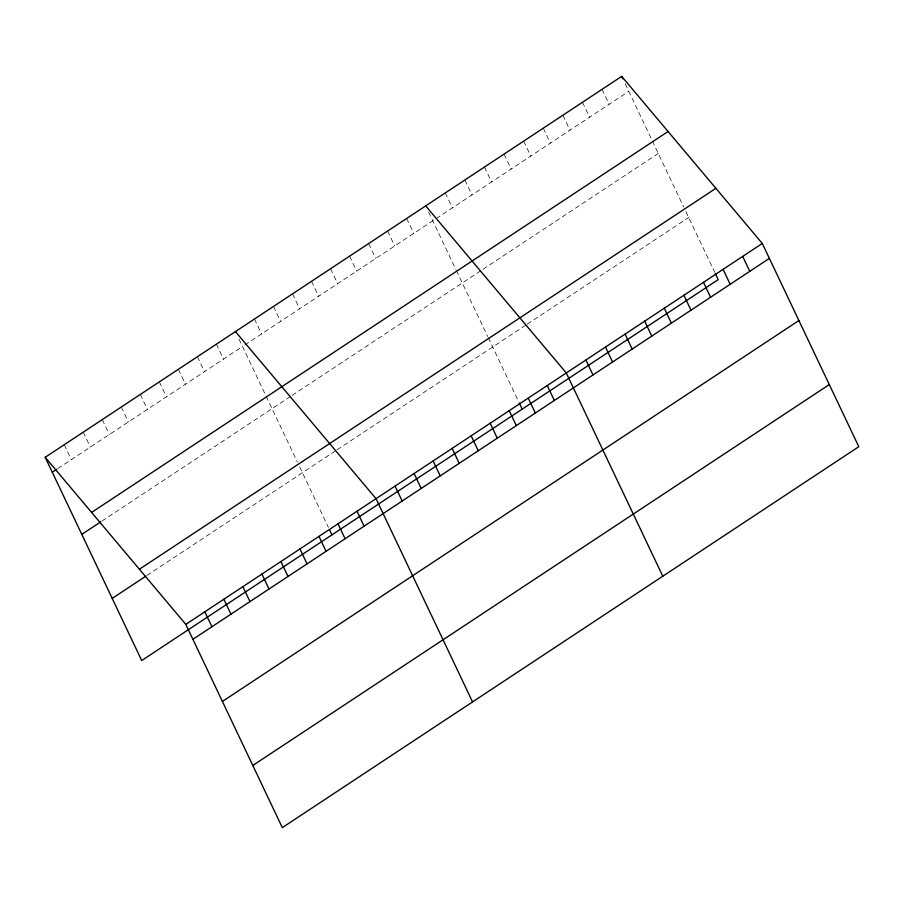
<?xml version="1.0" encoding="UTF-8"?>
<svg xmlns="http://www.w3.org/2000/svg" width="904" height="904" viewBox="0 0 904 904"><rect width="100%" height="100%" fill="white"/><g stroke="black" fill="none" stroke-linecap="round" stroke-linejoin="round"><path stroke-width="0.68" stroke-dasharray="4.52 3.39" d="M57.89 468.532L242.532 346.526M244.769 345.046L435.073 219.299M436.225 218.542L628.777 91.315M101.949 521.066L291.065 396.099M292.184 395.364L481.877 270.025M483.03 269.256L658.281 153.454M146.889 575.475L336.017 450.52M337.135 449.774L526.117 324.909M527.269 324.14L688.69 217.491M625.229 83.846L651.795 139.792M652.383 141.035L683.706 207.005M685.921 211.66L714.657 272.172M602.087 89.326L609.172 104.265M582.481 102.276L589.577 117.215M562.887 115.226L569.972 130.165M543.281 128.187L550.378 143.114M523.676 141.137L530.772 156.076M504.082 154.087L511.178 169.025M484.476 167.037L491.573 181.975M464.882 179.986L471.967 194.925M445.276 192.936L452.373 207.875M428.632 212.112L455.785 269.302M456.373 270.545L487.708 336.525M488.262 337.689L518.647 401.681M406.653 218.463L413.749 233.401M387.635 231.028L394.72 245.967M368.606 243.605L375.702 258.533M349.588 256.171L356.673 271.11M330.559 268.737L337.655 283.675M311.53 281.313L318.626 296.252M292.512 293.879L299.608 308.818M273.483 306.456L280.579 321.383M254.465 319.022L261.561 333.96M238.984 339.056L265.55 395.003M266.138 396.246L297.472 462.226M299.676 466.882L328.412 527.382M216.418 344.164L223.503 359.103M197.388 356.73L204.485 371.668M178.37 369.307L185.456 384.234M159.341 381.872L166.438 396.811M140.323 394.438L147.408 409.376M121.294 407.015L128.391 421.953M102.276 419.58L109.361 434.519M83.247 432.157L90.343 447.096M64.229 444.723L71.314 459.661"/><path stroke-width="1.36" d="M45.2 457.3L621.681 76.377L762.287 243.458L858.8 446.7L282.319 827.623L185.806 624.37L45.2 457.3L141.713 660.541L718.194 279.63L715.245 273.415M52.296 472.227L56.771 469.278M91.598 512.432L668.079 131.509M81.801 534.377L100.83 521.8M139.408 569.237L715.889 188.314M112.198 598.403L145.77 576.221M185.806 624.37L762.287 243.458M192.902 639.309L769.383 258.386M222.407 701.447L798.887 320.536M252.804 765.473L829.296 384.562M425.682 205.886L566.288 372.968L662.801 576.221M235.435 331.587L376.041 498.669L472.555 701.922M742.692 256.408L749.778 271.336M723.087 269.358L730.183 284.297M621.681 76.377L622.867 78.863M703.493 282.308L710.578 297.246M683.887 295.258L690.984 310.196M664.282 308.207L671.378 323.146M644.688 321.157L651.784 336.096M625.082 334.107L632.178 349.046M605.488 347.057L612.573 361.995M585.882 360.018L592.979 374.945M547.259 385.533L554.355 400.472M528.241 398.11L535.326 413.038M519.235 402.924L522.184 409.139M509.212 410.676L516.308 425.614M490.194 423.241L497.279 438.18M471.165 435.818L478.261 450.757M452.136 448.384L459.232 463.323M433.118 460.961L440.214 475.888M414.088 473.526L421.185 488.465M395.071 486.092L402.167 501.031M357.023 511.235L364.109 526.173M337.994 523.811L345.091 538.739M329.587 529.868L331.949 534.84M318.976 536.377L326.061 551.316M299.947 548.943L307.044 563.881M280.929 561.52L288.014 576.458M261.9 574.085L268.996 589.024M242.882 586.662L249.967 601.601M223.853 599.228L230.949 614.166M204.835 611.805L211.92 626.732"/></g></svg>
